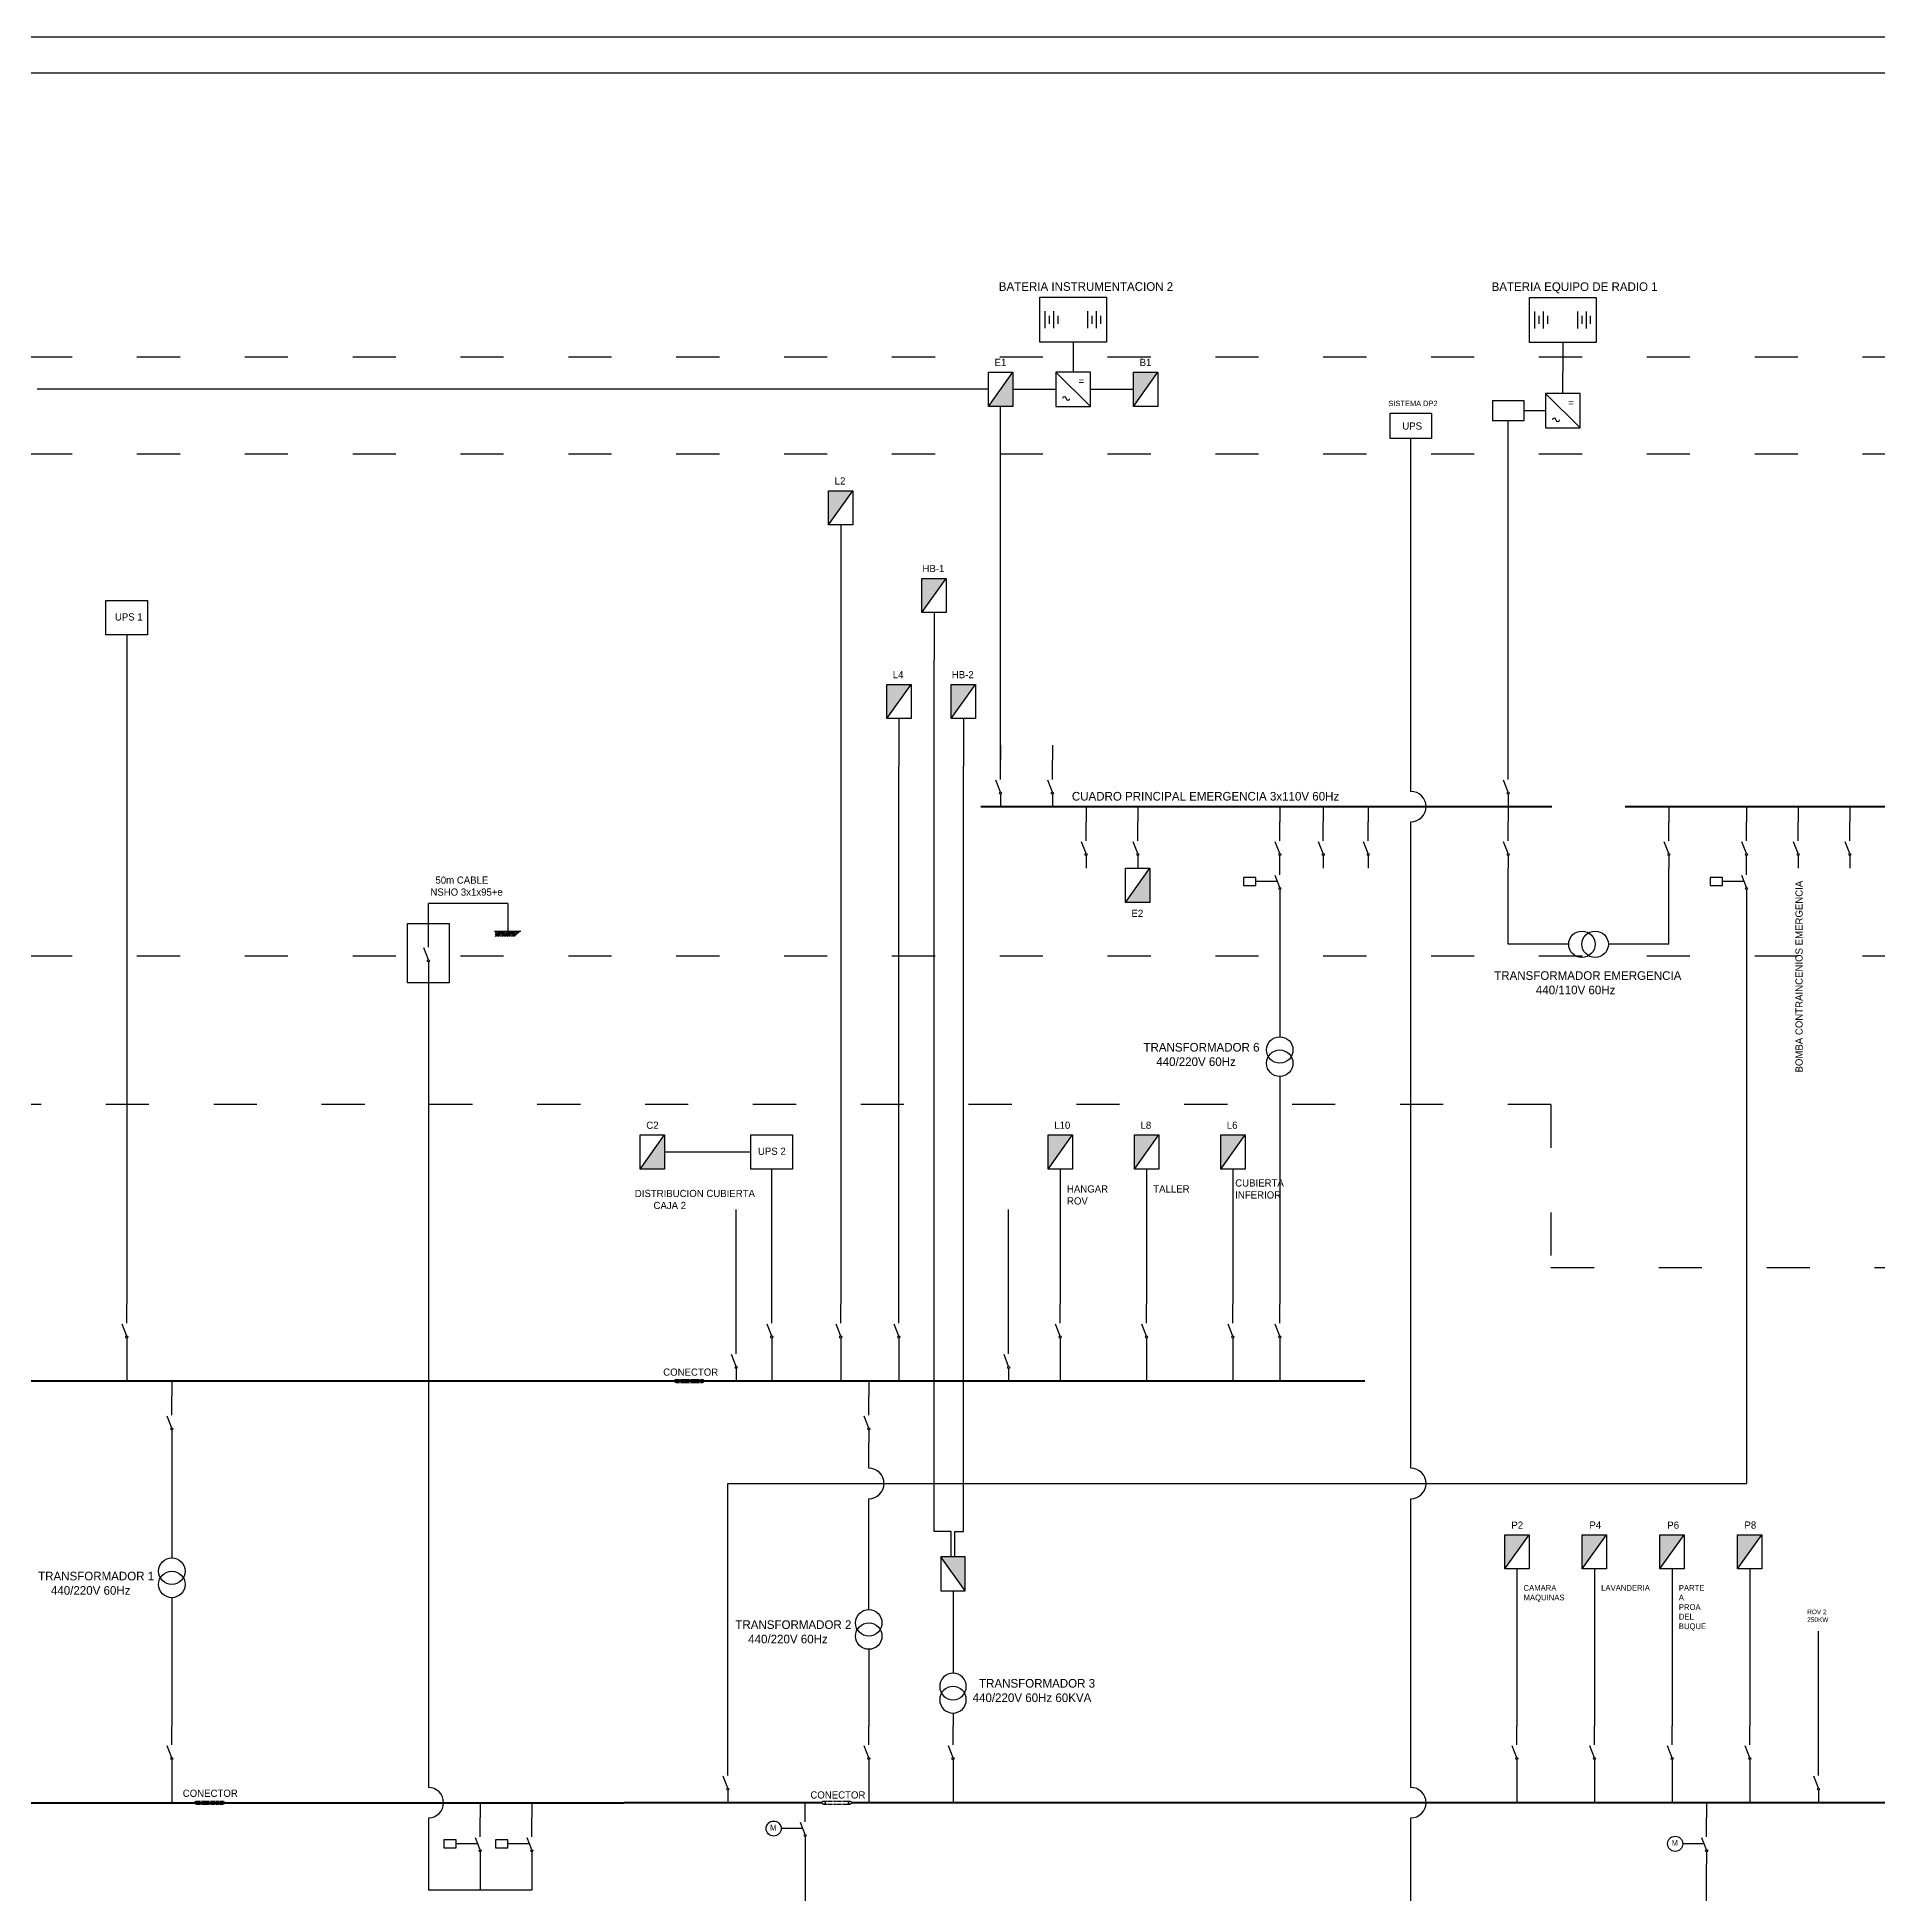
# Model space of a CAD drawing. Header units: millimetres. Extents: x 410 to 82986, y -218 to 41782.
# Drawn here: x 25022 to 50637, y 15946 to 41782 of the extents above; entities that cross this region are included whole.
import ezdxf

# ---------------------------------------------------------------- set-up
doc = ezdxf.new("R2010")
doc.units = ezdxf.units.MM
doc.header["$LTSCALE"] = 50
doc.linetypes.add('ACAD_ISO03W100', pattern=[30, 12, -18])
doc.linetypes.add('CENTRO2', pattern=[1.125, 0.75, -0.125, 0.125, -0.125])
doc.layers.add('D3', color=3, linetype='Continuous')
doc.styles.get("Standard").update_dxf_attribs({"font": 'Gothic.TTF'})

# ---------------------------------------------------------------- blocks, each defined once
blk = doc.blocks.new('INTERRUPTOR')
for p, q in [((0, 31.6), (0, 53.7)), ((0, 16.8), (-5.4, 30.6)), ((0, 14.5), (0, 0))]:
    blk.add_line(p, q)
blk.add_circle((0, 15.7), 1.17)
blk = doc.blocks.new('LINEA CONEXION BARRAS')
blk.add_line((-2.6, 0), (-2.6, -17.7))
blk = doc.blocks.new('CUADRO')
blk.add_hatch(color=256).paths.add_polyline_path([(-14.1, 94.7), (-14.1, 55.1), (14.1, 94.7)])
for p, q in [((-14.1, 55.1), (14.1, 94.7)), ((0, 55.1), (0, 0))]:
    blk.add_line(p, q)
blk.add_lwpolyline([(-14.1, 94.7), (14.1, 94.7), (14.1, 55.1), (-14.1, 55.1)], close=True)
blk = doc.blocks.new('TRANSFORMADOR')
for p, q in [((0, 75.9), (0, 61)), ((0, 14.9), (0, 0))]:
    blk.add_line(p, q)
for centre in [(0, 45.7), (0, 30.3)]:
    blk.add_circle(centre, 15.4)
blk = doc.blocks.new('Conector')
at = {"linetype": 'CENTRO2'}
for p, q in [((18, 18), (322, 18)), ((35, 18), (35, -18)), ((304, 18), (304, -17)), ((18, -18), (322, -18))]:
    blk.add_line(p, q, dxfattribs=at)
for centre in [(18, 0), (322, 0)]:
    blk.add_circle(centre, 17.5, dxfattribs=at)

msp = doc.modelspace()

# ---------------------------------------------------------------- hatches: boundary and pattern name
for points in [[(38253, 36647), (38591, 36647), (38591, 37123)], [(40271, 37123), (40271, 36647), (40610, 37123)], [(40161, 29748), (40499, 29748), (40499, 30225)], [(33409, 26038), (33748, 26038), (33748, 26514)]]:
    msp.add_hatch(color=256).paths.add_polyline_path(points)

# ---------------------------------------------------------------- linework, layer by layer
for p, q in [((39036, 37970), (39036, 37734)), ((39096, 37908), (39096, 37796)), ((39156, 37970), (39156, 37734)), ((39216, 37908), (39216, 37796)), ((39632, 37970), (39632, 37734)), ((39692, 37908), (39692, 37796)), ((39752, 37970), (39752, 37734)), ((39812, 37908), (39812, 37796)), ((45847, 37968), (45847, 37732)), ((45907, 37906), (45907, 37794)), ((45967, 37968), (45967, 37732)), ((46027, 37906), (46027, 37794)), ((46444, 37968), (46444, 37732)), ((46504, 37906), (46504, 37794)), ((46564, 37968), (46564, 37732)), ((46624, 37906), (46624, 37794)), ((39431, 37539), (39431, 37125)), ((46243, 37537), (46243, 37123)), ((38253, 36647), (38591, 37123)), ((39191, 37125), (39191, 36645)), ((39671, 37125), (39191, 37125)), ((39191, 37125), (39671, 36645)), ((39671, 36645), (39671, 37125)), ((40271, 36647), (40610, 37123)), ((46243, 36828), (46243, 37123)), ((38253, 36885), (25022, 36885)), ((38591, 36885), (39191, 36885)), ((39671, 36885), (40271, 36885)), ((46003, 36828), (46003, 36348)), ((46483, 36828), (46003, 36828)), ((46003, 36828), (46483, 36348)), ((46483, 36348), (46483, 36828)), ((38422, 31725), (38422, 36647)), ((39191, 36645), (39671, 36645)), ((45482, 31725), (45482, 36450)), ((45703, 36588), (46003, 36588)), ((44127, 31293), (44127, 36199)), ((46003, 36348), (46483, 36348)), ((36198, 34337), (36198, 25072)), ((26267, 33470), (26267, 25072)), ((37496, 20998), (37496, 33119)), ((37007, 24160), (37007, 31644)), ((37904, 20998), (37904, 31644)), ((42304, 30604), (42304, 30869)), ((44127, 22881), (44127, 30869)), ((48795, 30604), (48795, 30869)), ((42304, 30427), (42239, 30592)), ((48795, 30427), (48730, 30592)), ((40161, 29748), (40499, 30225)), ((42271, 30039), (41971, 30039)), ((45482, 29960), (45482, 30225)), ((47715, 29960), (47715, 30225)), ((48763, 30039), (48463, 30039)), ((30463, 29453), (30463, 29734)), ((31566, 29734), (30463, 29734)), ((31566, 29734), (31566, 29349)), ((42304, 29754), (42304, 27880)), ((45482, 29695), (45482, 29960)), ((47715, 29695), (47715, 29960)), ((48795, 29754), (48795, 21668)), ((30463, 29393), (30463, 29453)), ((45482, 29431), (45482, 29695)), ((47715, 29431), (47715, 29695)), ((31383, 29349), (31750, 29349)), ((31470, 29349), (31392, 29273)), ((31446, 29349), (31392, 29297)), ((31422, 29349), (31392, 29320)), ((31494, 29349), (31416, 29273)), ((31518, 29349), (31440, 29273)), ((31542, 29349), (31464, 29273)), ((31566, 29349), (31488, 29273)), ((31590, 29349), (31512, 29273)), ((31614, 29349), (31536, 29273)), ((31638, 29349), (31560, 29273)), ((31662, 29349), (31584, 29273)), ((31686, 29349), (31608, 29273)), ((31710, 29349), (31632, 29273)), ((31734, 29349), (31656, 29273)), ((45482, 29166), (45482, 29431)), ((47715, 29166), (47715, 29431)), ((46322, 29166), (45482, 29166)), ((47715, 29166), (46875, 29166)), ((30463, 28749), (30463, 17440)), ((42304, 27327), (42304, 24160)), ((33409, 26038), (33748, 26514)), ((34949, 26276), (33748, 26276)), ((35238, 24160), (35238, 26038)), ((39252, 25683), (39252, 25072)), ((40452, 25683), (40452, 25072)), ((41652, 25683), (41652, 25072)), ((34743, 23737), (34743, 25479)), ((38534, 23737), (38534, 25479)), ((26267, 25072), (26267, 24160)), ((36198, 25072), (36198, 24160)), ((39252, 25072), (39252, 24160)), ((40452, 25072), (40452, 24160)), ((41652, 25072), (41652, 24160)), ((26267, 23516), (26267, 23304)), ((36198, 23516), (36198, 23304)), ((37007, 23516), (37007, 23304)), ((39252, 23516), (39252, 23304)), ((40452, 23516), (40452, 23304)), ((41652, 23516), (41652, 23304)), ((42304, 23516), (42304, 23304)), ((44127, 21880), (44127, 22881)), ((26895, 22237), (26895, 20632)), ((36588, 21880), (36588, 22237)), ((34627, 17872), (34627, 21668)), ((34627, 21668), (48795, 21668)), ((36588, 19914), (36588, 21456)), ((44127, 17440), (44127, 21456)), ((37736, 20998), (37496, 20998)), ((37736, 20650), (37736, 20998)), ((37784, 20650), (37784, 20998)), ((37784, 20998), (37904, 20998)), ((26895, 20079), (26895, 18296)), ((45602, 19819), (45602, 19207)), ((46682, 19819), (46682, 19207)), ((47762, 19819), (47762, 19207)), ((48842, 19819), (48842, 19207)), ((37760, 19513), (37760, 19207)), ((49799, 17872), (49799, 19614)), ((36588, 19361), (36588, 18296)), ((45602, 19207), (45602, 18296)), ((46682, 19207), (46682, 18296)), ((47762, 19207), (47762, 18296)), ((48842, 19207), (48842, 18296)), ((45602, 17652), (45602, 17440)), ((46682, 17652), (46682, 17440)), ((47762, 17652), (47762, 17440)), ((48842, 17652), (48842, 17440)), ((30463, 17016), (30463, 16012)), ((35670, 16868), (35370, 16868)), ((44127, 13438), (44127, 17016)), ((31150, 16656), (30850, 16656)), ((31870, 16656), (31570, 16656)), ((35702, 16584), (35702, 13420)), ((48209, 16656), (47909, 16656)), ((31183, 16372), (31183, 16012)), ((31903, 16372), (31903, 16252)), ((48242, 14825), (48242, 16372)), ((31903, 16252), (31903, 16012)), ((31903, 16012), (30463, 16012))]:
    msp.add_line(p, q)
at = {"color": 2, "linetype": 'ACAD_ISO03W100'}
for p, q in [((61510, 37332), (4857, 37332)), ((61510, 35982), (4857, 35982)), ((61510, 29003), (4857, 29003)), ((46077, 26937), (4857, 26937)), ((46077, 26937), (46077, 24669)), ((46077, 24669), (61510, 24669))]:
    msp.add_line(p, q, dxfattribs=at)
at = {"color": 1, "lineweight": 50}
for p, q in [((38146, 31081), (46090, 31081)), ((47108, 31081), (58307, 31081)), ((11199, 23093), (43490, 23093)), ((5457, 17228), (33183, 17228)), ((35940, 17228), (33183, 17228)), ((60910, 17228), (36347, 17228))]:
    msp.add_line(p, q, dxfattribs=at)
for points in [[(38969, 38165), (39894, 38165), (39894, 37539), (38969, 37539)], [(45780, 38163), (46705, 38163), (46705, 37537), (45780, 37537)], [(38253, 37123), (38591, 37123), (38591, 36647), (38253, 36647)], [(40271, 37123), (40610, 37123), (40610, 36647), (40271, 36647)], [(45703, 36726), (45262, 36726), (45262, 36450), (45703, 36450)], [(43838, 36555), (44416, 36555), (44416, 36199), (43838, 36199)], [(25978, 33946), (26556, 33946), (26556, 33470), (25978, 33470)], [(40161, 30225), (40499, 30225), (40499, 29748), (40161, 29748)], [(41971, 30093), (41798, 30093), (41798, 29985), (41971, 29985)], [(48463, 30093), (48290, 30093), (48290, 29985), (48463, 29985)], [(30174, 29453), (30752, 29453), (30752, 28629), (30174, 28629)], [(33409, 26514), (33748, 26514), (33748, 26038), (33409, 26038)], [(34949, 26514), (35527, 26514), (35527, 26038), (34949, 26038)], [(30850, 16710), (30678, 16710), (30678, 16602), (30850, 16602)], [(31570, 16710), (31398, 16710), (31398, 16602), (31570, 16602)]]:
    msp.add_lwpolyline(points, close=True)
for centre, radius in [((42304, 30413), 14), ((48795, 30413), 14), ((46507, 29166), 184), ((46691, 29166), 184), ((42304, 27696), 184), ((42304, 27512), 184), ((26895, 20448), 184), ((26895, 20263), 184), ((36588, 19729), 184), ((36588, 19545), 184), ((35265, 16868), 105), ((47804, 16656), 105)]:
    msp.add_circle(centre, radius)
for centre, radius, start, end in [((39310, 36757), 25, 0, 180), ((39360, 36757), 25, 180, 0), ((46121, 36460), 25, 0, 180), ((46171, 36460), 25, 180, 0), ((44127, 31081), 212, 270, 90), ((36588, 21668), 212, 270, 90), ((44127, 21668), 212, 270, 90), ((30463, 17228), 212, 270, 90), ((44127, 17228), 212, 270, 90)]:
    msp.add_arc(centre, radius, start, end)
at = {"layer": 'D3'}
msp.add_line((82986, 41782), (410, 41782), dxfattribs=at)
at = {"layer": 'D3', "color": 2}
msp.add_line((82486, 41282), (886, 41282), dxfattribs=at)

# ---------------------------------------------------------------- block references
for name, p, xscale, yscale, zscale in [('CUADRO', (36198, 34337), 12, 12, 12), ('CUADRO', (37496, 33119), 12, 12, 12), ('CUADRO', (37007, 31644), 12, 12, 12), ('CUADRO', (37904, 31644), 12, 12, 12), ('LINEA CONEXION BARRAS', (38391, 31937), -12, 12, 12), ('LINEA CONEXION BARRAS', (39111, 31937), -12, 12, 12), ('INTERRUPTOR', (38422, 31081), 12, 12, 12), ('INTERRUPTOR', (38422, 31081), 12, 12, 12), ('INTERRUPTOR', (39142, 31081), 12, 12, 12), ('INTERRUPTOR', (39142, 31081), 12, 12, 12), ('INTERRUPTOR', (45482, 31081), 12, 12, 12), ('LINEA CONEXION BARRAS', (39579, 31081), -12, 12, 12), ('LINEA CONEXION BARRAS', (40299, 31081), -12, 12, 12), ('LINEA CONEXION BARRAS', (42273, 31081), -12, 12, 12), ('LINEA CONEXION BARRAS', (42879, 31081), -12, 12, 12), ('LINEA CONEXION BARRAS', (43502, 31081), -12, 12, 12), ('LINEA CONEXION BARRAS', (45451, 31081), -12, 12, 12), ('LINEA CONEXION BARRAS', (47684, 31081), -12, 12, 12), ('LINEA CONEXION BARRAS', (48764, 31081), -12, 12, 12), ('LINEA CONEXION BARRAS', (49484, 31081), -12, 12, 12), ('LINEA CONEXION BARRAS', (50204, 31081), -12, 12, 12), ('INTERRUPTOR', (39610, 30225), 12, 12, 12), ('INTERRUPTOR', (40330, 30225), 12, 12, 12), ('INTERRUPTOR', (42910, 30225), 12, 12, 12), ('INTERRUPTOR', (43533, 30225), 12, 12, 12), ('INTERRUPTOR', (45482, 30225), 12, 12, 12), ('INTERRUPTOR', (47715, 30225), 12, 12, 12), ('INTERRUPTOR', (49515, 30225), 12, 12, 12), ('INTERRUPTOR', (50235, 30225), 12, 12, 12), ('INTERRUPTOR', (42304, 29754), 12, 12, 12), ('INTERRUPTOR', (48795, 29754), 12, 12, 12), ('INTERRUPTOR', (30463, 28749), 12, 12, 12), ('CUADRO', (39252, 25378), 12, 12, 12), ('CUADRO', (40452, 25378), 12, 12, 12), ('CUADRO', (41652, 25378), 12, 12, 12), ('INTERRUPTOR', (26267, 23516), 12, 12, 12), ('INTERRUPTOR', (35238, 23516), 12, 12, 12), ('INTERRUPTOR', (36198, 23516), 12, 12, 12), ('INTERRUPTOR', (37007, 23516), 12, 12, 12), ('INTERRUPTOR', (39252, 23516), 12, 12, 12), ('INTERRUPTOR', (40452, 23516), 12, 12, 12), ('INTERRUPTOR', (41652, 23516), 12, 12, 12), ('INTERRUPTOR', (42304, 23516), 12, 12, 12), ('INTERRUPTOR', (34743, 23093), 12, 12, 12), ('LINEA CONEXION BARRAS', (35269, 23516), 12, 12, 12), ('INTERRUPTOR', (38534, 23093), 12, 12, 12), ('LINEA CONEXION BARRAS', (26298, 23304), 12, 12, 12), ('LINEA CONEXION BARRAS', (34774, 23304), 12, 12, 12), ('LINEA CONEXION BARRAS', (35269, 23304), 12, 12, 12), ('LINEA CONEXION BARRAS', (36229, 23304), 12, 12, 12), ('LINEA CONEXION BARRAS', (37038, 23304), 12, 12, 12), ('LINEA CONEXION BARRAS', (39283, 23304), 12, 12, 12), ('LINEA CONEXION BARRAS', (40483, 23304), 12, 12, 12), ('LINEA CONEXION BARRAS', (41683, 23304), 12, 12, 12), ('LINEA CONEXION BARRAS', (42273, 23304), -12, 12, 12), ('LINEA CONEXION BARRAS', (26926, 23093), 12, 12, 12), ('Conector', (33889, 23093), 1.2, 1.2, 1.2), ('LINEA CONEXION BARRAS', (36557, 23093), -12, 12, 12), ('INTERRUPTOR', (26895, 22237), 12, 12, 12), ('INTERRUPTOR', (36588, 22237), 12, 12, 12), ('CUADRO', (45602, 19819), 12, 12, 12), ('CUADRO', (46682, 19819), 12, 12, 12), ('CUADRO', (47762, 19819), 12, 12, 12), ('CUADRO', (48842, 19819), 12, 12, 12), ('CUADRO', (37760, 19513), -12, 12, 12), ('TRANSFORMADOR', (37760, 18296), -12, 12, 12), ('INTERRUPTOR', (26895, 17652), 12, 12, 12), ('INTERRUPTOR', (36588, 17652), 12, 12, 12), ('INTERRUPTOR', (37760, 17652), 12, 12, 12), ('INTERRUPTOR', (45602, 17652), 12, 12, 12), ('INTERRUPTOR', (46682, 17652), 12, 12, 12), ('INTERRUPTOR', (47762, 17652), 12, 12, 12), ('INTERRUPTOR', (48842, 17652), 12, 12, 12), ('INTERRUPTOR', (34627, 17228), 12, 12, 12), ('INTERRUPTOR', (49799, 17228), 12, 12, 12), ('LINEA CONEXION BARRAS', (26926, 17652), 12, 12, 12), ('LINEA CONEXION BARRAS', (36619, 17652), 12, 12, 12), ('LINEA CONEXION BARRAS', (37729, 17652), -12, 12, 12), ('LINEA CONEXION BARRAS', (26926, 17440), 12, 12, 12), ('LINEA CONEXION BARRAS', (36619, 17440), 12, 12, 12), ('LINEA CONEXION BARRAS', (37729, 17440), -12, 12, 12), ('LINEA CONEXION BARRAS', (45571, 17440), -12, 12, 12), ('LINEA CONEXION BARRAS', (46651, 17440), -12, 12, 12), ('LINEA CONEXION BARRAS', (47731, 17440), -12, 12, 12), ('LINEA CONEXION BARRAS', (48811, 17440), -12, 12, 12), ('Conector', (27218, 17228), 1.19999999999709, 1.200000000000728, 1.2), ('LINEA CONEXION BARRAS', (31152, 17228), -12, 12, 12), ('LINEA CONEXION BARRAS', (31872, 17228), -12, 12, 12), ('INTERRUPTOR', (35702, 16584), 12, 12, 12), ('Conector', (35940, 17228), 1.2, 1.2, 1.2), ('LINEA CONEXION BARRAS', (48211, 17228), -12, 12, 12), ('INTERRUPTOR', (31183, 16372), 12, 12, 12), ('INTERRUPTOR', (31903, 16372), 12, 12, 12), ('INTERRUPTOR', (48242, 16372), 12, 12, 12)]:
    msp.add_blockref(name, p, dxfattribs=dict(xscale=xscale, yscale=yscale, zscale=zscale))

# ---------------------------------------------------------------- texts
at = {"linetype": 'ACAD_ISO03W100'}
for s, p in [('BATERIA INSTRUMENTACION 2', (38397, 38254)), ('BATERIA EQUIPO DE RADIO 1', (45251, 38252))]:
    msp.add_text(s, height=120, dxfattribs=at).set_placement(p)
for p in [(35215, 16840), (47754, 16629)]:
    msp.add_text('M', height=80).set_placement(p)
at = {"attachment_point": 1}
for s, insert, char_height, width in [('E1', (38338, 37309), 100, 373.46), ('B1', (40356, 37309), 100, 373.46), ('=', (39505, 37049), 100, 488.76), ('SISTEMA DP2', (43816, 36726), 75, 636.3), ('=', (46317, 36752), 100, 488.76), ('L2', (36114, 35660), 100, 373.46), ('HB-1', (37335, 34442), 100, 373.46), ('L4', (36922, 32966), 100, 373.46), ('HB-2', (37743, 32966), 100, 373.46), (' {\\H1.111x; 50m CABLE\\PNSHO 3x1x95+e\\P\\P\\H1.108x;   }', (30491, 30109), 90, 2008.82), ('E2', (40242, 29647), 100, 373.46), ('TRANSFORMADOR 6\\P    440/220V 60Hz\\P\\P{\\H1.231x;   }', (40409, 27794), 120, 2008.82), ('C2', (33494, 26700), 100, 373.46), ('L10', (39168, 26700), 100, 373.46), ('L8', (40368, 26700), 100, 373.46), ('L6', (41568, 26700), 100, 373.46), ('CUBIERTA INFERIOR', (41685, 25897), 100, 373.46), ('DISTRIBUCION CUBIERTA\\P       CAJA 2\\P\\P{\\H1.334x;   }', (33334, 25751), 100, 2008.82), ('HANGAR ROV', (39345, 25814), 100, 373.46), ('TALLER', (40545, 25814), 100, 373.46), ('CONECTOR', (33729, 23266), 100, 2008.82), ('P2', (45526, 21138), 100, 289.22), ('P4', (46611, 21139), 100, 192.04), ('P6', (47695, 21138), 100, 230.64), ('P8', (48768, 21139), 100, 144.6), ('TRANSFORMADOR 1\\P    440/220V 60Hz\\P\\P{\\H1.231x;   }', (25035, 20440), 120, 2008.82), (' CAMARA\\PMAQUINAS', (45695, 20255), 80, 289.22), ('LAVANDERIA', (46775, 20255), 80, 289.22), ('TRANSFORMADOR 2\\P    440/220V 60Hz\\P\\P{\\H1.231x;   }', (34733, 19764), 120, 2008.82), ('  TRANSFORMADOR 3\\P440/220V 60Hz 60KVA\\P\\P{\\H1.231x;   }', (38033, 18948), 120, 2008.82), ('CONECTOR', (27047, 17409), 100, 910.59), ('CONECTOR', (35776, 17386), 100, 373.46)]:
    msp.add_mtext(s, dxfattribs=dict(at, insert=insert, char_height=char_height, width=width))
at = {"char_height": 100, "attachment_point": 1}
for s, insert in [('UPS', (44009, 36424)), ('UPS 1', (26103, 33769)), ('UPS 2', (35047, 26338))]:
    msp.add_mtext(s, dxfattribs=dict(at, insert=insert))
at = {"linetype": 'ACAD_ISO03W100', "attachment_point": 1}
for s, insert, char_height, width in [('CUADRO PRINCIPAL EMERGENCIA 3x110V 60Hz\\P\\P{\\H0.9525x;   }', (39413, 31285), 120, 4889.82), ('TRANSFORMADOR EMERGENCIA\\P             440/110V 60Hz\\P\\P{\\H1.6x;   }', (45287, 28791), 120, 3582.5), ('ROV 2\\P250KW\\P\\P{\\H1.231x;   }', (49641, 19914), 65, 1249.35)]:
    msp.add_mtext(s, dxfattribs=dict(at, insert=insert, char_height=char_height, width=width))
at = {"linetype": 'ACAD_ISO03W100', "insert": (49477, 27383), "char_height": 100, "width": 3851.11, "attachment_point": 1, "rotation": 90}
msp.add_mtext('BOMBA CONTRAINCENIOS EMERGENCIA\\P{\\H1.334x;   }', dxfattribs=at)
at = {"color": 6, "insert": (47855, 20255), "char_height": 80, "width": 289.22, "attachment_point": 1}
msp.add_mtext('{\\C7;PARTE A PROA DEL BUQUE}', dxfattribs=at)

doc.saveas('drawing.dxf')
